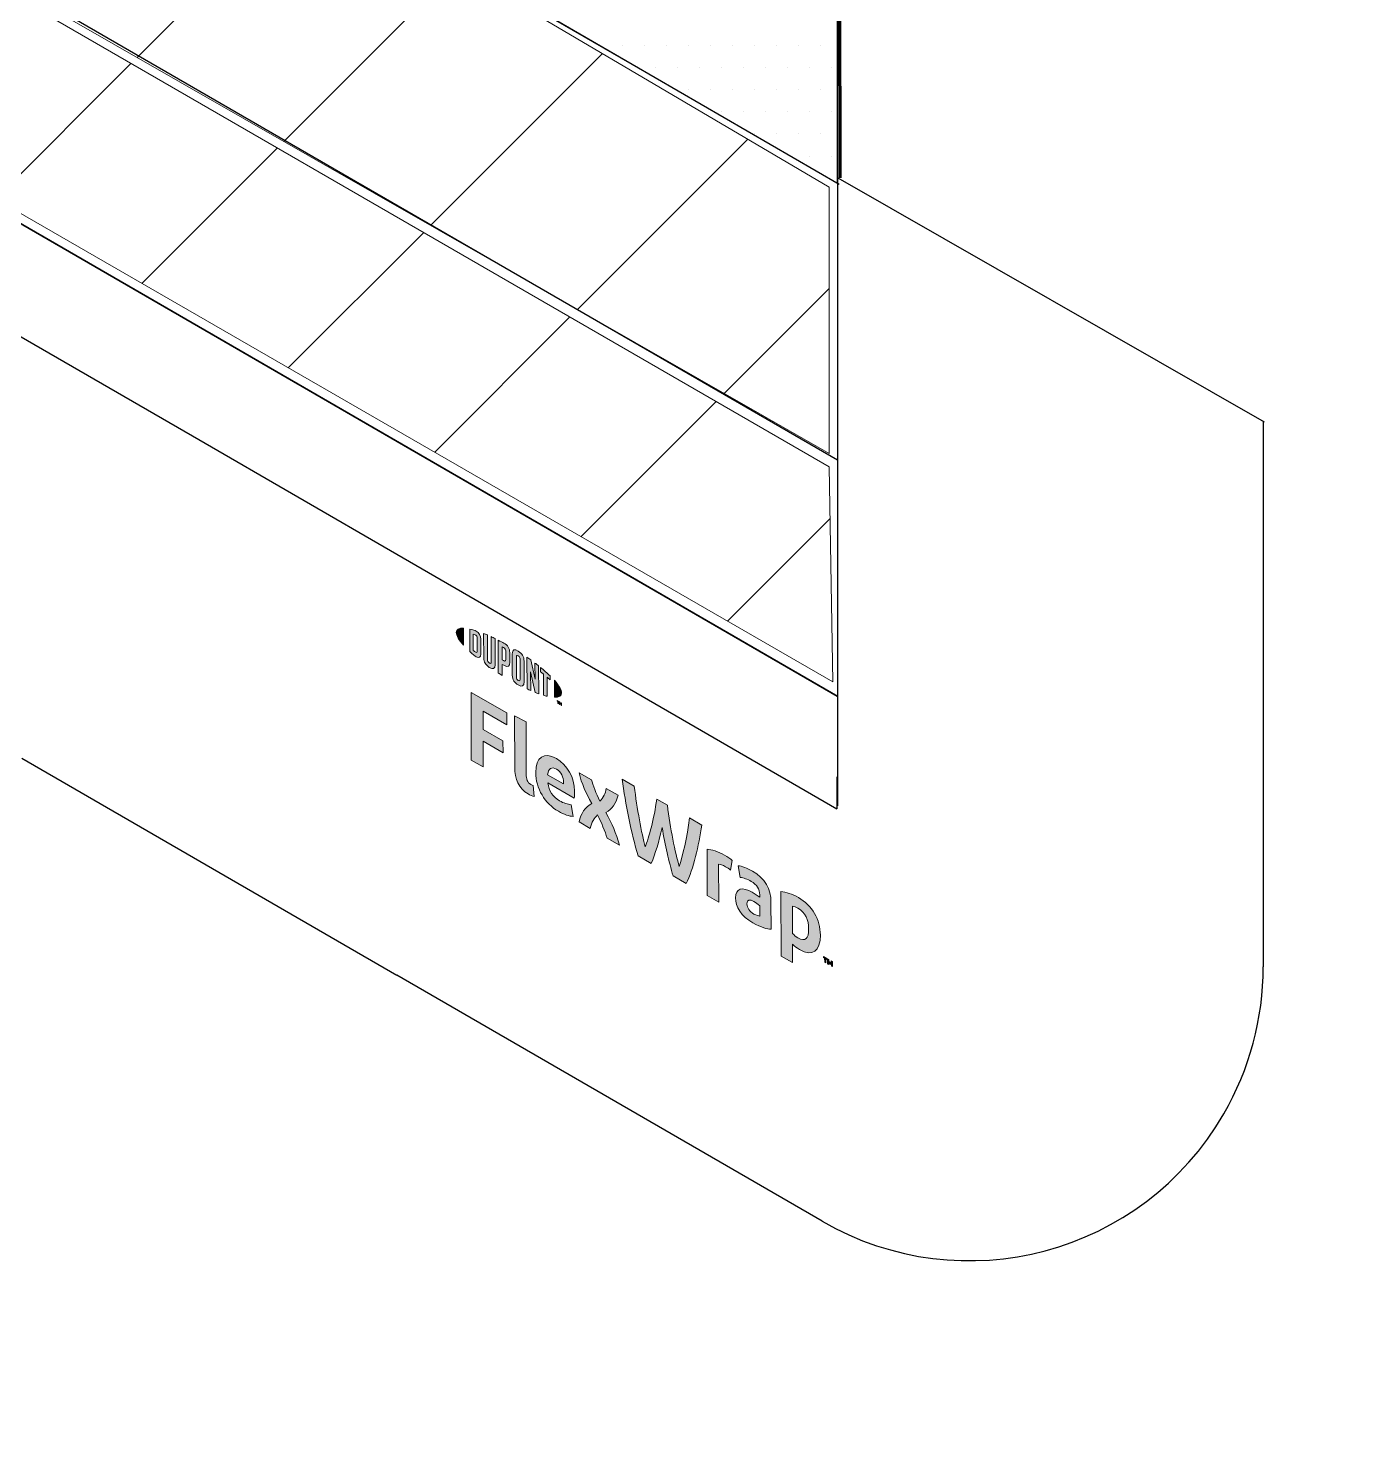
# Model space of a CAD drawing. Extents: x -1328 to 5679, y -4611 to 1603.
# Drawn here: x -805.5 to -723.9, y 869.9 to 956.6 of the extents above; entities that cross this region are included whole.
import ezdxf

# ---------------------------------------------------------------- set-up
doc = ezdxf.new("R2010")
doc.units = 0
doc.header["$MEASUREMENT"] = 0
for name, color, linetype, lineweight in [('.ATI-HATCH', 7, 'Continuous', 0), ('G-ANNO-TTLB', 7, 'Continuous', 0), ('Layer 12', 7, 'Continuous', 0), ('TYVEK', 7, 'Continuous', 0)]:
    doc.layers.add(name, color=color, linetype=linetype, lineweight=lineweight)
pattern_1 = [(45, (0, 0), (-7.07107, 7.07107), [])]

# ---------------------------------------------------------------- blocks, each defined once
blk = doc.blocks.new('Block_115')
at = {"layer": 'TYVEK', "true_color": 0x003b71, "transparency": 33554687}
h = blk.add_hatch(color=156, dxfattribs=at)
h.dxf.hatch_style = 2
edge = h.paths.add_edge_path()
edge.add_spline(control_points=[(-778.386, 911.713), (-778.386, 911.713), (-778.396, 915.854), (-778.396, 915.854), (-778.396, 915.854), (-776.21, 914.599), (-776.21, 914.599), (-776.21, 914.599), (-776.209, 913.877), (-776.209, 913.877), (-776.209, 913.877), (-777.661, 914.711), (-777.661, 914.711), (-777.661, 914.711), (-777.658, 913.587), (-777.658, 913.587), (-777.658, 913.587), (-776.437, 912.886), (-776.437, 912.886), (-776.437, 912.886), (-776.435, 912.164), (-776.435, 912.164), (-776.435, 912.164), (-777.656, 912.865), (-777.656, 912.865), (-777.656, 912.865), (-777.652, 911.292), (-777.652, 911.292), (-777.652, 911.292), (-778.386, 911.713), (-778.386, 911.713)], knot_values=[0, 0, 0, 0, 1, 1, 1, 2, 2, 2, 3, 3, 3, 4, 4, 4, 5, 5, 5, 6, 6, 6, 7, 7, 7, 8, 8, 8, 9, 9, 9, 10, 10, 10, 10], degree=3, periodic=0)
h = blk.add_hatch(color=156, dxfattribs=at)
h.dxf.hatch_style = 2
edge = h.paths.add_edge_path()
edge.add_spline(control_points=[(-775.013, 910.869), (-775.012, 910.55), (-774.94, 910.337), (-774.735, 910.219), (-774.683, 910.19), (-774.632, 910.166), (-774.586, 910.152), (-774.586, 910.152), (-774.533, 909.477), (-774.533, 909.477), (-774.63, 909.51), (-774.789, 909.577), (-774.892, 909.636), (-775.482, 909.975), (-775.719, 910.554), (-775.721, 911.264), (-775.721, 911.264), (-775.728, 914.423), (-775.728, 914.423), (-775.728, 914.423), (-775.021, 914.064), (-775.021, 914.064), (-775.021, 914.064), (-775.013, 910.869), (-775.013, 910.869)], knot_values=[0, 0, 0, 0, 1, 1, 1, 2, 2, 2, 3, 3, 3, 4, 4, 4, 5, 5, 5, 6, 6, 6, 7, 7, 7, 8, 8, 8, 8], degree=3, periodic=0)
h = blk.add_hatch(color=156, dxfattribs=at)
h.dxf.hatch_style = 2
edge = h.paths.add_edge_path()
edge.add_spline(control_points=[(-773.701, 910.819), (-773.701, 910.819), (-772.727, 910.26), (-772.727, 910.26), (-772.727, 910.26), (-772.727, 910.331), (-772.727, 910.331), (-772.727, 910.662), (-772.882, 910.993), (-773.164, 911.155), (-773.462, 911.326), (-773.656, 911.195), (-773.701, 910.819)], knot_values=[0, 0, 0, 0, 1, 1, 1, 2, 2, 2, 3, 3, 3, 4, 4, 4, 4], degree=3, periodic=0)
edge = h.paths.add_edge_path()
edge.add_spline(control_points=[(-772.143, 908.259), (-772.368, 908.27), (-772.701, 908.379), (-773.04, 908.573), (-773.866, 909.047), (-774.432, 909.975), (-774.434, 910.957), (-774.436, 911.897), (-773.92, 912.238), (-773.166, 911.806), (-772.494, 911.42), (-772.051, 910.616), (-772.049, 909.824), (-772.049, 909.646), (-772.059, 909.498), (-772.069, 909.386), (-772.069, 909.386), (-773.69, 910.316), (-773.69, 910.316), (-773.622, 909.805), (-773.38, 909.454), (-772.97, 909.218), (-772.718, 909.074), (-772.478, 909), (-772.257, 908.98), (-772.257, 908.98), (-772.143, 908.259), (-772.143, 908.259)], knot_values=[0, 0, 0, 0, 1, 1, 1, 2, 2, 2, 3, 3, 3, 4, 4, 4, 5, 5, 5, 6, 6, 6, 7, 7, 7, 8, 8, 8, 9, 9, 9, 9], degree=3, periodic=0)
h = blk.add_hatch(color=156, dxfattribs=at)
h.dxf.hatch_style = 2
edge = h.paths.add_edge_path()
edge.add_spline(control_points=[(-771.002, 909.057), (-771.347, 909.692), (-771.62, 910.256), (-771.78, 910.939), (-771.78, 910.939), (-771.016, 910.501), (-771.016, 910.501), (-770.949, 910.196), (-770.722, 909.664), (-770.495, 909.197), (-770.306, 909.414), (-770.143, 909.669), (-770.108, 909.979), (-770.108, 909.979), (-769.39, 909.567), (-769.39, 909.567), (-769.522, 909.028), (-769.746, 908.726), (-770.13, 908.491), (-769.759, 907.8), (-769.507, 907.242), (-769.295, 906.494), (-769.295, 906.494), (-770.06, 906.933), (-770.06, 906.933), (-770.168, 907.326), (-770.426, 907.917), (-770.642, 908.366), (-770.836, 908.152), (-771.02, 907.904), (-771.091, 907.525), (-771.091, 907.525), (-771.778, 907.919), (-771.778, 907.919), (-771.651, 908.461), (-771.412, 908.796), (-771.002, 909.057)], knot_values=[0, 0, 0, 0, 1, 1, 1, 2, 2, 2, 3, 3, 3, 4, 4, 4, 5, 5, 5, 6, 6, 6, 7, 7, 7, 8, 8, 8, 9, 9, 9, 10, 10, 10, 11, 11, 11, 12, 12, 12, 12], degree=3, periodic=0)
h = blk.add_hatch(color=156, dxfattribs=at)
h.dxf.hatch_style = 2
edge = h.paths.add_edge_path()
edge.add_spline(control_points=[(-765.001, 908.164), (-765.001, 908.164), (-764.252, 907.734), (-764.252, 907.734), (-764.444, 906.467), (-764.778, 905.035), (-765.212, 904.15), (-765.212, 904.15), (-766.017, 904.612), (-766.017, 904.612), (-766.27, 905.496), (-766.498, 906.495), (-766.69, 907.574), (-766.883, 906.716), (-767.101, 905.973), (-767.356, 905.381), (-767.356, 905.381), (-768.161, 905.843), (-768.161, 905.843), (-768.575, 907.214), (-768.943, 909.05), (-769.136, 910.538), (-769.136, 910.538), (-768.392, 910.111), (-768.392, 910.111), (-768.23, 908.771), (-767.939, 907.204), (-767.727, 906.391), (-767.508, 906.957), (-767.168, 908.12), (-767.022, 909.324), (-767.022, 909.324), (-766.366, 908.947), (-766.366, 908.947), (-766.209, 907.569), (-765.872, 906.017), (-765.644, 905.195), (-765.441, 905.77), (-765.152, 907.004), (-765.001, 908.164)], knot_values=[0, 0, 0, 0, 1, 1, 1, 2, 2, 2, 3, 3, 3, 4, 4, 4, 5, 5, 5, 6, 6, 6, 7, 7, 7, 8, 8, 8, 9, 9, 9, 10, 10, 10, 11, 11, 11, 12, 12, 12, 13, 13, 13, 13], degree=3, periodic=0)
h = blk.add_hatch(color=156, dxfattribs=at)
h.dxf.hatch_style = 2
edge = h.paths.add_edge_path()
edge.add_spline(control_points=[(-762.859, 905.889), (-762.675, 905.782), (-762.5, 905.659), (-762.397, 905.57), (-762.397, 905.57), (-762.498, 904.961), (-762.498, 904.961), (-762.586, 905.046), (-762.693, 905.12), (-762.801, 905.182), (-762.991, 905.291), (-763.119, 905.323), (-763.227, 905.326), (-763.227, 905.326), (-763.221, 903.007), (-763.221, 903.007), (-763.221, 903.007), (-763.929, 903.413), (-763.929, 903.413), (-763.929, 903.413), (-763.936, 906.247), (-763.936, 906.247), (-763.659, 906.247), (-763.229, 906.101), (-762.859, 905.889)], knot_values=[0, 0, 0, 0, 1, 1, 1, 2, 2, 2, 3, 3, 3, 4, 4, 4, 5, 5, 5, 6, 6, 6, 7, 7, 7, 8, 8, 8, 8], degree=3, periodic=0)
h = blk.add_hatch(color=156, dxfattribs=at)
h.dxf.hatch_style = 2
edge = h.paths.add_edge_path()
edge.add_spline(control_points=[(-760.704, 902.158), (-760.704, 902.158), (-760.705, 902.791), (-760.705, 902.791), (-760.823, 902.888), (-760.946, 902.977), (-761.069, 903.047), (-761.305, 903.183), (-761.49, 903.183), (-761.489, 902.904), (-761.489, 902.656), (-761.334, 902.438), (-761.062, 902.281), (-760.909, 902.193), (-760.78, 902.155), (-760.704, 902.158)], knot_values=[0, 0, 0, 0, 1, 1, 1, 2, 2, 2, 3, 3, 3, 4, 4, 4, 5, 5, 5, 5], degree=3, periodic=0)
edge = h.paths.add_edge_path()
edge.add_spline(control_points=[(-761.133, 901.737), (-761.836, 902.141), (-762.191, 902.74), (-762.192, 903.272), (-762.193, 903.858), (-761.779, 903.963), (-761.163, 903.615), (-761.019, 903.533), (-760.835, 903.403), (-760.706, 903.306), (-760.706, 903.306), (-760.707, 903.448), (-760.707, 903.448), (-760.708, 903.809), (-760.888, 904.083), (-761.231, 904.28), (-761.457, 904.41), (-761.698, 904.507), (-761.908, 904.527), (-761.908, 904.527), (-762.038, 905.24), (-762.038, 905.24), (-761.818, 905.22), (-761.464, 905.087), (-761.151, 904.908), (-760.397, 904.475), (-760.021, 903.798), (-760.019, 903), (-760.019, 903), (-760.015, 901.355), (-760.015, 901.355), (-760.225, 901.352), (-760.62, 901.443), (-761.133, 901.737)], knot_values=[0, 0, 0, 0, 1, 1, 1, 2, 2, 2, 3, 3, 3, 4, 4, 4, 5, 5, 5, 6, 6, 6, 7, 7, 7, 8, 8, 8, 9, 9, 9, 10, 10, 10, 11, 11, 11, 11], degree=3, periodic=0)
h = blk.add_hatch(color=156, dxfattribs=at)
h.dxf.hatch_style = 2
edge = h.paths.add_edge_path()
edge.add_spline(control_points=[(-758.369, 900.824), (-757.918, 900.565), (-757.708, 900.763), (-757.71, 901.373), (-757.711, 901.905), (-757.907, 902.372), (-758.374, 902.64), (-758.502, 902.714), (-758.594, 902.737), (-758.702, 902.752), (-758.702, 902.752), (-758.698, 901.095), (-758.698, 901.095), (-758.6, 900.992), (-758.518, 900.909), (-758.369, 900.824)], knot_values=[0, 0, 0, 0, 1, 1, 1, 2, 2, 2, 3, 3, 3, 4, 4, 4, 5, 5, 5, 5], degree=3, periodic=0)
edge = h.paths.add_edge_path()
edge.add_spline(control_points=[(-758.265, 900.102), (-758.445, 900.206), (-758.568, 900.3), (-758.696, 900.427), (-758.696, 900.427), (-758.694, 899.303), (-758.694, 899.303), (-758.694, 899.303), (-759.396, 899.706), (-759.396, 899.706), (-759.396, 899.706), (-759.406, 903.652), (-759.406, 903.652), (-759.114, 903.638), (-758.704, 903.503), (-758.34, 903.294), (-757.498, 902.811), (-756.994, 901.931), (-756.992, 900.984), (-756.989, 900.014), (-757.465, 899.643), (-758.265, 900.102)], knot_values=[0, 0, 0, 0, 1, 1, 1, 2, 2, 2, 3, 3, 3, 4, 4, 4, 5, 5, 5, 6, 6, 6, 7, 7, 7, 7], degree=3, periodic=0)
h = blk.add_hatch(color=156, dxfattribs=at)
h.dxf.hatch_style = 2
edge = h.paths.add_edge_path()
edge.add_spline(control_points=[(-756.484, 899.497), (-756.457, 899.41), (-756.432, 899.344), (-756.401, 899.273), (-756.371, 899.309), (-756.35, 899.348), (-756.325, 899.406), (-756.325, 899.406), (-756.251, 899.364), (-756.251, 899.364), (-756.251, 899.364), (-756.25, 899.058), (-756.25, 899.058), (-756.25, 899.058), (-756.315, 899.095), (-756.315, 899.095), (-756.315, 899.095), (-756.315, 899.236), (-756.315, 899.236), (-756.315, 899.236), (-756.312, 899.282), (-756.312, 899.282), (-756.332, 899.248), (-756.357, 899.213), (-756.378, 899.187), (-756.378, 899.187), (-756.427, 899.216), (-756.427, 899.216), (-756.45, 899.268), (-756.474, 899.331), (-756.496, 899.39), (-756.496, 899.39), (-756.493, 899.338), (-756.493, 899.338), (-756.493, 899.338), (-756.492, 899.197), (-756.492, 899.197), (-756.492, 899.197), (-756.557, 899.234), (-756.557, 899.234), (-756.557, 899.234), (-756.557, 899.54), (-756.557, 899.54), (-756.557, 899.54), (-756.484, 899.497), (-756.484, 899.497)], knot_values=[0, 0, 0, 0, 1, 1, 1, 2, 2, 2, 3, 3, 3, 4, 4, 4, 5, 5, 5, 6, 6, 6, 7, 7, 7, 8, 8, 8, 9, 9, 9, 10, 10, 10, 11, 11, 11, 12, 12, 12, 13, 13, 13, 14, 14, 14, 15, 15, 15, 15], degree=3, periodic=0)
edge = h.paths.add_edge_path()
edge.add_spline(control_points=[(-756.73, 899.571), (-756.73, 899.571), (-756.801, 899.612), (-756.801, 899.612), (-756.801, 899.612), (-756.801, 899.68), (-756.801, 899.68), (-756.801, 899.68), (-756.587, 899.557), (-756.587, 899.557), (-756.587, 899.557), (-756.587, 899.489), (-756.587, 899.489), (-756.587, 899.489), (-756.658, 899.53), (-756.658, 899.53), (-756.658, 899.53), (-756.658, 899.292), (-756.658, 899.292), (-756.658, 899.292), (-756.729, 899.333), (-756.729, 899.333), (-756.729, 899.333), (-756.73, 899.571), (-756.73, 899.571)], knot_values=[0, 0, 0, 0, 1, 1, 1, 2, 2, 2, 3, 3, 3, 4, 4, 4, 5, 5, 5, 6, 6, 6, 7, 7, 7, 8, 8, 8, 8], degree=3, periodic=0)
at = {"layer": 'TYVEK'}
for points, knots in [([(-778.386, 911.713), (-778.386, 911.713), (-778.396, 915.854), (-778.396, 915.854), (-778.396, 915.854), (-776.21, 914.599), (-776.21, 914.599), (-776.21, 914.599), (-776.209, 913.877), (-776.209, 913.877), (-776.209, 913.877), (-777.661, 914.711), (-777.661, 914.711), (-777.661, 914.711), (-777.658, 913.587), (-777.658, 913.587), (-777.658, 913.587), (-776.437, 912.886), (-776.437, 912.886), (-776.437, 912.886), (-776.435, 912.164), (-776.435, 912.164), (-776.435, 912.164), (-777.656, 912.865), (-777.656, 912.865), (-777.656, 912.865), (-777.652, 911.292), (-777.652, 911.292), (-777.652, 911.292), (-778.386, 911.713), (-778.386, 911.713)], [0, 0, 0, 0, 1, 1, 1, 2, 2, 2, 3, 3, 3, 4, 4, 4, 5, 5, 5, 6, 6, 6, 7, 7, 7, 8, 8, 8, 9, 9, 9, 10, 10, 10, 10]), ([(-775.013, 910.869), (-775.012, 910.55), (-774.94, 910.337), (-774.735, 910.219), (-774.683, 910.19), (-774.632, 910.166), (-774.586, 910.152), (-774.586, 910.152), (-774.533, 909.477), (-774.533, 909.477), (-774.63, 909.51), (-774.789, 909.577), (-774.892, 909.636), (-775.482, 909.975), (-775.719, 910.554), (-775.721, 911.264), (-775.721, 911.264), (-775.728, 914.423), (-775.728, 914.423), (-775.728, 914.423), (-775.021, 914.064), (-775.021, 914.064), (-775.021, 914.064), (-775.013, 910.869), (-775.013, 910.869)], [0, 0, 0, 0, 1, 1, 1, 2, 2, 2, 3, 3, 3, 4, 4, 4, 5, 5, 5, 6, 6, 6, 7, 7, 7, 8, 8, 8, 8]), ([(-772.143, 908.259), (-772.368, 908.27), (-772.701, 908.379), (-773.04, 908.573), (-773.866, 909.047), (-774.432, 909.975), (-774.434, 910.957), (-774.436, 911.897), (-773.92, 912.238), (-773.166, 911.806), (-772.494, 911.42), (-772.051, 910.616), (-772.049, 909.824), (-772.049, 909.646), (-772.059, 909.498), (-772.069, 909.386), (-772.069, 909.386), (-773.69, 910.316), (-773.69, 910.316), (-773.622, 909.805), (-773.38, 909.454), (-772.97, 909.218), (-772.718, 909.074), (-772.478, 909), (-772.257, 908.98), (-772.257, 908.98), (-772.143, 908.259), (-772.143, 908.259)], [0, 0, 0, 0, 1, 1, 1, 2, 2, 2, 3, 3, 3, 4, 4, 4, 5, 5, 5, 6, 6, 6, 7, 7, 7, 8, 8, 8, 9, 9, 9, 9]), ([(-773.701, 910.819), (-773.701, 910.819), (-772.727, 910.26), (-772.727, 910.26), (-772.727, 910.26), (-772.727, 910.331), (-772.727, 910.331), (-772.727, 910.662), (-772.882, 910.993), (-773.164, 911.155), (-773.462, 911.326), (-773.656, 911.195), (-773.701, 910.819)], [0, 0, 0, 0, 1, 1, 1, 2, 2, 2, 3, 3, 3, 4, 4, 4, 4]), ([(-771.002, 909.057), (-771.347, 909.692), (-771.62, 910.256), (-771.78, 910.939), (-771.78, 910.939), (-771.016, 910.501), (-771.016, 910.501), (-770.949, 910.196), (-770.722, 909.664), (-770.495, 909.197), (-770.306, 909.414), (-770.143, 909.669), (-770.108, 909.979), (-770.108, 909.979), (-769.39, 909.567), (-769.39, 909.567), (-769.522, 909.028), (-769.746, 908.726), (-770.13, 908.491), (-769.759, 907.8), (-769.507, 907.242), (-769.295, 906.494), (-769.295, 906.494), (-770.06, 906.933), (-770.06, 906.933), (-770.168, 907.326), (-770.426, 907.917), (-770.642, 908.366), (-770.836, 908.152), (-771.02, 907.904), (-771.091, 907.525), (-771.091, 907.525), (-771.778, 907.919), (-771.778, 907.919), (-771.651, 908.461), (-771.412, 908.796), (-771.002, 909.057)], [0, 0, 0, 0, 1, 1, 1, 2, 2, 2, 3, 3, 3, 4, 4, 4, 5, 5, 5, 6, 6, 6, 7, 7, 7, 8, 8, 8, 9, 9, 9, 10, 10, 10, 11, 11, 11, 12, 12, 12, 12]), ([(-765.001, 908.164), (-765.001, 908.164), (-764.252, 907.734), (-764.252, 907.734), (-764.444, 906.467), (-764.778, 905.035), (-765.212, 904.15), (-765.212, 904.15), (-766.017, 904.612), (-766.017, 904.612), (-766.27, 905.496), (-766.498, 906.495), (-766.69, 907.574), (-766.883, 906.716), (-767.101, 905.973), (-767.356, 905.381), (-767.356, 905.381), (-768.161, 905.843), (-768.161, 905.843), (-768.575, 907.214), (-768.943, 909.05), (-769.136, 910.538), (-769.136, 910.538), (-768.392, 910.111), (-768.392, 910.111), (-768.23, 908.771), (-767.939, 907.204), (-767.727, 906.391), (-767.508, 906.957), (-767.168, 908.12), (-767.022, 909.324), (-767.022, 909.324), (-766.366, 908.947), (-766.366, 908.947), (-766.209, 907.569), (-765.872, 906.017), (-765.644, 905.195), (-765.441, 905.77), (-765.152, 907.004), (-765.001, 908.164)], [0, 0, 0, 0, 1, 1, 1, 2, 2, 2, 3, 3, 3, 4, 4, 4, 5, 5, 5, 6, 6, 6, 7, 7, 7, 8, 8, 8, 9, 9, 9, 10, 10, 10, 11, 11, 11, 12, 12, 12, 13, 13, 13, 13]), ([(-762.859, 905.889), (-762.675, 905.782), (-762.5, 905.659), (-762.397, 905.57), (-762.397, 905.57), (-762.498, 904.961), (-762.498, 904.961), (-762.586, 905.046), (-762.693, 905.12), (-762.801, 905.182), (-762.991, 905.291), (-763.119, 905.323), (-763.227, 905.326), (-763.227, 905.326), (-763.221, 903.007), (-763.221, 903.007), (-763.221, 903.007), (-763.929, 903.413), (-763.929, 903.413), (-763.929, 903.413), (-763.936, 906.247), (-763.936, 906.247), (-763.659, 906.247), (-763.229, 906.101), (-762.859, 905.889)], [0, 0, 0, 0, 1, 1, 1, 2, 2, 2, 3, 3, 3, 4, 4, 4, 5, 5, 5, 6, 6, 6, 7, 7, 7, 8, 8, 8, 8]), ([(-761.133, 901.737), (-761.836, 902.141), (-762.191, 902.74), (-762.192, 903.272), (-762.193, 903.858), (-761.779, 903.963), (-761.163, 903.615), (-761.019, 903.533), (-760.835, 903.403), (-760.706, 903.306), (-760.706, 903.306), (-760.707, 903.448), (-760.707, 903.448), (-760.708, 903.809), (-760.888, 904.083), (-761.231, 904.28), (-761.457, 904.41), (-761.698, 904.507), (-761.908, 904.527), (-761.908, 904.527), (-762.038, 905.24), (-762.038, 905.24), (-761.818, 905.22), (-761.464, 905.087), (-761.151, 904.908), (-760.397, 904.475), (-760.021, 903.798), (-760.019, 903), (-760.019, 903), (-760.015, 901.355), (-760.015, 901.355), (-760.225, 901.352), (-760.62, 901.443), (-761.133, 901.737)], [0, 0, 0, 0, 1, 1, 1, 2, 2, 2, 3, 3, 3, 4, 4, 4, 5, 5, 5, 6, 6, 6, 7, 7, 7, 8, 8, 8, 9, 9, 9, 10, 10, 10, 11, 11, 11, 11]), ([(-758.265, 900.102), (-758.445, 900.206), (-758.568, 900.3), (-758.696, 900.427), (-758.696, 900.427), (-758.694, 899.303), (-758.694, 899.303), (-758.694, 899.303), (-759.396, 899.706), (-759.396, 899.706), (-759.396, 899.706), (-759.406, 903.652), (-759.406, 903.652), (-759.114, 903.638), (-758.704, 903.503), (-758.34, 903.294), (-757.498, 902.811), (-756.994, 901.931), (-756.992, 900.984), (-756.989, 900.014), (-757.465, 899.643), (-758.265, 900.102)], [0, 0, 0, 0, 1, 1, 1, 2, 2, 2, 3, 3, 3, 4, 4, 4, 5, 5, 5, 6, 6, 6, 7, 7, 7, 7]), ([(-760.704, 902.158), (-760.704, 902.158), (-760.705, 902.791), (-760.705, 902.791), (-760.823, 902.888), (-760.946, 902.977), (-761.069, 903.047), (-761.305, 903.183), (-761.49, 903.183), (-761.489, 902.904), (-761.489, 902.656), (-761.334, 902.438), (-761.062, 902.281), (-760.909, 902.193), (-760.78, 902.155), (-760.704, 902.158)], [0, 0, 0, 0, 1, 1, 1, 2, 2, 2, 3, 3, 3, 4, 4, 4, 5, 5, 5, 5]), ([(-758.369, 900.824), (-757.918, 900.565), (-757.708, 900.763), (-757.71, 901.373), (-757.711, 901.905), (-757.907, 902.372), (-758.374, 902.64), (-758.502, 902.714), (-758.594, 902.737), (-758.702, 902.752), (-758.702, 902.752), (-758.698, 901.095), (-758.698, 901.095), (-758.6, 900.992), (-758.518, 900.909), (-758.369, 900.824)], [0, 0, 0, 0, 1, 1, 1, 2, 2, 2, 3, 3, 3, 4, 4, 4, 5, 5, 5, 5]), ([(-756.73, 899.571), (-756.73, 899.571), (-756.801, 899.612), (-756.801, 899.612), (-756.801, 899.612), (-756.801, 899.68), (-756.801, 899.68), (-756.801, 899.68), (-756.587, 899.557), (-756.587, 899.557), (-756.587, 899.557), (-756.587, 899.489), (-756.587, 899.489), (-756.587, 899.489), (-756.658, 899.53), (-756.658, 899.53), (-756.658, 899.53), (-756.658, 899.292), (-756.658, 899.292), (-756.658, 899.292), (-756.729, 899.333), (-756.729, 899.333), (-756.729, 899.333), (-756.73, 899.571), (-756.73, 899.571)], [0, 0, 0, 0, 1, 1, 1, 2, 2, 2, 3, 3, 3, 4, 4, 4, 5, 5, 5, 6, 6, 6, 7, 7, 7, 8, 8, 8, 8]), ([(-756.484, 899.497), (-756.457, 899.41), (-756.432, 899.344), (-756.401, 899.273), (-756.371, 899.309), (-756.35, 899.348), (-756.325, 899.406), (-756.325, 899.406), (-756.251, 899.364), (-756.251, 899.364), (-756.251, 899.364), (-756.25, 899.058), (-756.25, 899.058), (-756.25, 899.058), (-756.315, 899.095), (-756.315, 899.095), (-756.315, 899.095), (-756.315, 899.236), (-756.315, 899.236), (-756.315, 899.236), (-756.312, 899.282), (-756.312, 899.282), (-756.332, 899.248), (-756.357, 899.213), (-756.378, 899.187), (-756.378, 899.187), (-756.427, 899.216), (-756.427, 899.216), (-756.45, 899.268), (-756.474, 899.331), (-756.496, 899.39), (-756.496, 899.39), (-756.493, 899.338), (-756.493, 899.338), (-756.493, 899.338), (-756.492, 899.197), (-756.492, 899.197), (-756.492, 899.197), (-756.557, 899.234), (-756.557, 899.234), (-756.557, 899.234), (-756.557, 899.54), (-756.557, 899.54), (-756.557, 899.54), (-756.484, 899.497), (-756.484, 899.497)], [0, 0, 0, 0, 1, 1, 1, 2, 2, 2, 3, 3, 3, 4, 4, 4, 5, 5, 5, 6, 6, 6, 7, 7, 7, 8, 8, 8, 9, 9, 9, 10, 10, 10, 11, 11, 11, 12, 12, 12, 13, 13, 13, 14, 14, 14, 15, 15, 15, 15])]:
    blk.add_open_spline(points, degree=3, knots=knots, dxfattribs=at)
blk = doc.blocks.new('Block_116')
at = {"layer": 'TYVEK', "true_color": 0x003b71, "transparency": 33554687}
h = blk.add_hatch(color=156, dxfattribs=at)
h.dxf.hatch_style = 2
edge = h.paths.add_edge_path()
edge.add_spline(control_points=[(-779.298, 919.532), (-779.298, 919.342), (-779.137, 919.071), (-778.857, 918.758), (-778.857, 918.758), (-778.86, 919.797), (-778.86, 919.797), (-779.139, 919.806), (-779.299, 919.721), (-779.298, 919.532)], knot_values=[0, 0, 0, 0, 1, 1, 1, 2, 2, 2, 3, 3, 3, 3], degree=3, periodic=0)
h = blk.add_hatch(color=156, dxfattribs=at)
h.dxf.hatch_style = 2
edge = h.paths.add_edge_path()
edge.add_spline(control_points=[(-778.017, 918.372), (-778.017, 918.292), (-778.058, 918.29), (-778.108, 918.318), (-778.147, 918.34), (-778.206, 918.391), (-778.255, 918.434), (-778.255, 918.434), (-778.257, 919.428), (-778.257, 919.428), (-778.209, 919.415), (-778.149, 919.397), (-778.111, 919.375), (-778.061, 919.346), (-778.019, 919.296), (-778.019, 919.216), (-778.019, 919.216), (-778.017, 918.372), (-778.017, 918.372)], knot_values=[0, 0, 0, 0, 1, 1, 1, 2, 2, 2, 3, 3, 3, 4, 4, 4, 5, 5, 5, 6, 6, 6, 6], degree=3, periodic=0)
edge = h.paths.add_edge_path()
edge.add_spline(control_points=[(-778.079, 919.616), (-778.157, 919.661), (-778.269, 919.699), (-778.473, 919.743), (-778.473, 919.743), (-778.47, 918.366), (-778.47, 918.366), (-778.29, 918.2), (-778.153, 918.085), (-778.075, 918.04), (-777.895, 917.936), (-777.794, 918.005), (-777.794, 918.209), (-777.794, 918.209), (-777.796, 919.124), (-777.796, 919.124), (-777.797, 919.327), (-777.899, 919.513), (-778.079, 919.616)], knot_values=[0, 0, 0, 0, 1, 1, 1, 2, 2, 2, 3, 3, 3, 4, 4, 4, 5, 5, 5, 6, 6, 6, 6], degree=3, periodic=0)
h = blk.add_hatch(color=156, dxfattribs=at)
h.dxf.hatch_style = 2
edge = h.paths.add_edge_path()
edge.add_spline(control_points=[(-777.166, 917.723), (-777.166, 917.643), (-777.19, 917.606), (-777.276, 917.668), (-777.361, 917.728), (-777.384, 917.783), (-777.384, 917.877), (-777.384, 917.877), (-777.388, 919.377), (-777.388, 919.377), (-777.444, 919.402), (-777.57, 919.454), (-777.623, 919.476), (-777.623, 919.476), (-777.62, 917.959), (-777.62, 917.959), (-777.619, 917.717), (-777.517, 917.564), (-777.276, 917.394), (-777.055, 917.238), (-776.92, 917.289), (-776.92, 917.558), (-776.92, 917.558), (-776.924, 919.16), (-776.924, 919.16), (-776.97, 919.184), (-777.122, 919.256), (-777.17, 919.278), (-777.17, 919.278), (-777.166, 917.723), (-777.166, 917.723)], knot_values=[0, 0, 0, 0, 1, 1, 1, 2, 2, 2, 3, 3, 3, 4, 4, 4, 5, 5, 5, 6, 6, 6, 7, 7, 7, 8, 8, 8, 9, 9, 9, 10, 10, 10, 10], degree=3, periodic=0)
h = blk.add_hatch(color=156, dxfattribs=at)
h.dxf.hatch_style = 2
edge = h.paths.add_edge_path()
edge.add_spline(control_points=[(-776.272, 917.867), (-776.271, 917.78), (-776.298, 917.751), (-776.398, 917.808), (-776.398, 917.808), (-776.484, 917.857), (-776.484, 917.857), (-776.484, 917.857), (-776.486, 918.654), (-776.486, 918.654), (-776.447, 918.634), (-776.427, 918.623), (-776.404, 918.61), (-776.296, 918.548), (-776.273, 918.488), (-776.273, 918.399), (-776.273, 918.399), (-776.272, 917.867), (-776.272, 917.867)], knot_values=[0, 0, 0, 0, 1, 1, 1, 2, 2, 2, 3, 3, 3, 4, 4, 4, 5, 5, 5, 6, 6, 6, 6], degree=3, periodic=0)
edge = h.paths.add_edge_path()
edge.add_spline(control_points=[(-776.39, 918.883), (-776.433, 918.908), (-776.589, 918.991), (-776.732, 919.064), (-776.732, 919.064), (-776.727, 917.045), (-776.727, 917.045), (-776.679, 917.014), (-776.551, 916.933), (-776.482, 916.892), (-776.482, 916.892), (-776.483, 917.577), (-776.483, 917.577), (-776.483, 917.577), (-776.387, 917.522), (-776.387, 917.522), (-776.129, 917.375), (-776.023, 917.447), (-776.023, 917.703), (-776.023, 917.703), (-776.025, 918.298), (-776.025, 918.298), (-776.025, 918.549), (-776.146, 918.743), (-776.39, 918.883)], knot_values=[0, 0, 0, 0, 1, 1, 1, 2, 2, 2, 3, 3, 3, 4, 4, 4, 5, 5, 5, 6, 6, 6, 7, 7, 7, 8, 8, 8, 8], degree=3, periodic=0)
h = blk.add_hatch(color=156, dxfattribs=at)
h.dxf.hatch_style = 2
edge = h.paths.add_edge_path()
edge.add_spline(control_points=[(-775.392, 916.658), (-775.391, 916.578), (-775.414, 916.55), (-775.501, 916.597), (-775.591, 916.645), (-775.615, 916.704), (-775.616, 916.786), (-775.616, 916.786), (-775.619, 918.045), (-775.619, 918.045), (-775.619, 918.127), (-775.595, 918.159), (-775.505, 918.105), (-775.418, 918.052), (-775.395, 917.996), (-775.395, 917.916), (-775.395, 917.916), (-775.392, 916.658), (-775.392, 916.658)], knot_values=[0, 0, 0, 0, 1, 1, 1, 2, 2, 2, 3, 3, 3, 4, 4, 4, 5, 5, 5, 6, 6, 6, 6], degree=3, periodic=0)
edge = h.paths.add_edge_path()
edge.add_spline(control_points=[(-775.506, 918.387), (-775.734, 918.53), (-775.869, 918.492), (-775.868, 918.226), (-775.868, 918.226), (-775.865, 916.906), (-775.865, 916.906), (-775.865, 916.625), (-775.741, 916.439), (-775.501, 916.313), (-775.265, 916.19), (-775.142, 916.223), (-775.143, 916.521), (-775.143, 916.521), (-775.146, 917.781), (-775.146, 917.781), (-775.147, 918.066), (-775.258, 918.231), (-775.506, 918.387)], knot_values=[0, 0, 0, 0, 1, 1, 1, 2, 2, 2, 3, 3, 3, 4, 4, 4, 5, 5, 5, 6, 6, 6, 6], degree=3, periodic=0)
h = blk.add_hatch(color=156, dxfattribs=at)
h.dxf.hatch_style = 2
edge = h.paths.add_edge_path()
edge.add_spline(control_points=[(-774.462, 916.665), (-774.462, 916.665), (-774.737, 917.848), (-774.737, 917.848), (-774.811, 917.901), (-774.901, 917.964), (-774.97, 918.011), (-774.97, 918.011), (-774.966, 916.075), (-774.966, 916.075), (-774.917, 916.052), (-774.793, 915.997), (-774.729, 915.97), (-774.729, 915.97), (-774.751, 917.122), (-774.751, 917.122), (-774.751, 917.122), (-774.46, 915.86), (-774.46, 915.86), (-774.399, 915.836), (-774.309, 915.802), (-774.25, 915.781), (-774.25, 915.781), (-774.254, 917.483), (-774.254, 917.483), (-774.316, 917.532), (-774.427, 917.618), (-774.481, 917.659), (-774.481, 917.659), (-774.462, 916.665), (-774.462, 916.665)], knot_values=[0, 0, 0, 0, 1, 1, 1, 2, 2, 2, 3, 3, 3, 4, 4, 4, 5, 5, 5, 6, 6, 6, 7, 7, 7, 8, 8, 8, 9, 9, 9, 10, 10, 10, 10], degree=3, periodic=0)
h = blk.add_hatch(color=156, dxfattribs=at)
h.dxf.hatch_style = 2
edge = h.paths.add_edge_path()
edge.add_spline(control_points=[(-774.132, 917.116), (-774.071, 917.068), (-774.011, 917.02), (-773.953, 916.972), (-773.953, 916.972), (-773.949, 915.684), (-773.949, 915.684), (-773.896, 915.667), (-773.796, 915.64), (-773.729, 915.625), (-773.729, 915.625), (-773.732, 916.784), (-773.732, 916.784), (-773.668, 916.728), (-773.608, 916.675), (-773.553, 916.625), (-773.553, 916.625), (-773.553, 916.873), (-773.553, 916.873), (-773.727, 917.043), (-773.914, 917.207), (-774.133, 917.385), (-774.133, 917.385), (-774.132, 917.116), (-774.132, 917.116)], knot_values=[0, 0, 0, 0, 1, 1, 1, 2, 2, 2, 3, 3, 3, 4, 4, 4, 5, 5, 5, 6, 6, 6, 7, 7, 7, 8, 8, 8, 8], degree=3, periodic=0)
h = blk.add_hatch(color=156, dxfattribs=at)
h.dxf.hatch_style = 2
edge = h.paths.add_edge_path()
edge.add_spline(control_points=[(-772.847, 915.829), (-772.847, 915.638), (-773.007, 915.552), (-773.286, 915.559), (-773.286, 915.559), (-773.289, 916.599), (-773.289, 916.599), (-773.009, 916.287), (-772.848, 916.017), (-772.847, 915.829)], knot_values=[0, 0, 0, 0, 1, 1, 1, 2, 2, 2, 3, 3, 3, 3], degree=3, periodic=0)
h = blk.add_hatch(color=156, dxfattribs=at)
h.dxf.hatch_style = 2
edge = h.paths.add_edge_path()
edge.add_spline(control_points=[(-772.977, 915.278), (-772.977, 915.278), (-772.95, 915.263), (-772.95, 915.263), (-772.95, 915.263), (-772.911, 915.169), (-772.911, 915.169), (-772.911, 915.169), (-772.871, 915.217), (-772.871, 915.217), (-772.871, 915.217), (-772.846, 915.203), (-772.846, 915.203), (-772.846, 915.203), (-772.845, 915.053), (-772.845, 915.053), (-772.845, 915.053), (-772.869, 915.067), (-772.869, 915.067), (-772.869, 915.067), (-772.87, 915.173), (-772.87, 915.173), (-772.87, 915.173), (-772.91, 915.125), (-772.91, 915.125), (-772.91, 915.125), (-772.912, 915.126), (-772.912, 915.126), (-772.912, 915.126), (-772.952, 915.221), (-772.952, 915.221), (-772.952, 915.221), (-772.952, 915.114), (-772.952, 915.114), (-772.952, 915.114), (-772.976, 915.128), (-772.976, 915.128), (-772.976, 915.128), (-772.977, 915.278), (-772.977, 915.278)], knot_values=[0, 0, 0, 0, 1, 1, 1, 2, 2, 2, 3, 3, 3, 4, 4, 4, 5, 5, 5, 6, 6, 6, 7, 7, 7, 8, 8, 8, 9, 9, 9, 10, 10, 10, 11, 11, 11, 12, 12, 12, 13, 13, 13, 13], degree=3, periodic=0)
edge = h.paths.add_edge_path()
edge.add_spline(control_points=[(-773.069, 915.305), (-773.069, 915.305), (-773.109, 915.328), (-773.109, 915.328), (-773.109, 915.328), (-773.109, 915.354), (-773.109, 915.354), (-773.109, 915.354), (-773.004, 915.294), (-773.004, 915.294), (-773.004, 915.294), (-773.004, 915.268), (-773.004, 915.268), (-773.004, 915.268), (-773.044, 915.291), (-773.044, 915.291), (-773.044, 915.291), (-773.044, 915.167), (-773.044, 915.167), (-773.044, 915.167), (-773.069, 915.181), (-773.069, 915.181), (-773.069, 915.181), (-773.069, 915.305), (-773.069, 915.305)], knot_values=[0, 0, 0, 0, 1, 1, 1, 2, 2, 2, 3, 3, 3, 4, 4, 4, 5, 5, 5, 6, 6, 6, 7, 7, 7, 8, 8, 8, 8], degree=3, periodic=0)
at = {"layer": 'TYVEK'}
for points, knots in [([(-779.298, 919.532), (-779.298, 919.342), (-779.137, 919.071), (-778.857, 918.758), (-778.857, 918.758), (-778.86, 919.797), (-778.86, 919.797), (-779.139, 919.806), (-779.299, 919.721), (-779.298, 919.532)], [0, 0, 0, 0, 1, 1, 1, 2, 2, 2, 3, 3, 3, 3]), ([(-778.079, 919.616), (-778.157, 919.661), (-778.269, 919.699), (-778.473, 919.743), (-778.473, 919.743), (-778.47, 918.366), (-778.47, 918.366), (-778.29, 918.2), (-778.153, 918.085), (-778.075, 918.04), (-777.895, 917.936), (-777.794, 918.005), (-777.794, 918.209), (-777.794, 918.209), (-777.796, 919.124), (-777.796, 919.124), (-777.797, 919.327), (-777.899, 919.513), (-778.079, 919.616)], [0, 0, 0, 0, 1, 1, 1, 2, 2, 2, 3, 3, 3, 4, 4, 4, 5, 5, 5, 6, 6, 6, 6]), ([(-778.017, 918.372), (-778.017, 918.292), (-778.058, 918.29), (-778.108, 918.318), (-778.147, 918.34), (-778.206, 918.391), (-778.255, 918.434), (-778.255, 918.434), (-778.257, 919.428), (-778.257, 919.428), (-778.209, 919.415), (-778.149, 919.397), (-778.111, 919.375), (-778.061, 919.346), (-778.019, 919.296), (-778.019, 919.216), (-778.019, 919.216), (-778.017, 918.372), (-778.017, 918.372)], [0, 0, 0, 0, 1, 1, 1, 2, 2, 2, 3, 3, 3, 4, 4, 4, 5, 5, 5, 6, 6, 6, 6]), ([(-777.166, 917.723), (-777.166, 917.643), (-777.19, 917.606), (-777.276, 917.668), (-777.361, 917.728), (-777.384, 917.783), (-777.384, 917.877), (-777.384, 917.877), (-777.388, 919.377), (-777.388, 919.377), (-777.444, 919.402), (-777.57, 919.454), (-777.623, 919.476), (-777.623, 919.476), (-777.62, 917.959), (-777.62, 917.959), (-777.619, 917.717), (-777.517, 917.564), (-777.276, 917.394), (-777.055, 917.238), (-776.92, 917.289), (-776.92, 917.558), (-776.92, 917.558), (-776.924, 919.16), (-776.924, 919.16), (-776.97, 919.184), (-777.122, 919.256), (-777.17, 919.278), (-777.17, 919.278), (-777.166, 917.723), (-777.166, 917.723)], [0, 0, 0, 0, 1, 1, 1, 2, 2, 2, 3, 3, 3, 4, 4, 4, 5, 5, 5, 6, 6, 6, 7, 7, 7, 8, 8, 8, 9, 9, 9, 10, 10, 10, 10]), ([(-776.39, 918.883), (-776.433, 918.908), (-776.589, 918.991), (-776.732, 919.064), (-776.732, 919.064), (-776.727, 917.045), (-776.727, 917.045), (-776.679, 917.014), (-776.551, 916.933), (-776.482, 916.892), (-776.482, 916.892), (-776.483, 917.577), (-776.483, 917.577), (-776.483, 917.577), (-776.387, 917.522), (-776.387, 917.522), (-776.129, 917.375), (-776.023, 917.447), (-776.023, 917.703), (-776.023, 917.703), (-776.025, 918.298), (-776.025, 918.298), (-776.025, 918.549), (-776.146, 918.743), (-776.39, 918.883)], [0, 0, 0, 0, 1, 1, 1, 2, 2, 2, 3, 3, 3, 4, 4, 4, 5, 5, 5, 6, 6, 6, 7, 7, 7, 8, 8, 8, 8]), ([(-776.272, 917.867), (-776.271, 917.78), (-776.298, 917.751), (-776.398, 917.808), (-776.398, 917.808), (-776.484, 917.857), (-776.484, 917.857), (-776.484, 917.857), (-776.486, 918.654), (-776.486, 918.654), (-776.447, 918.634), (-776.427, 918.623), (-776.404, 918.61), (-776.296, 918.548), (-776.273, 918.488), (-776.273, 918.399), (-776.273, 918.399), (-776.272, 917.867), (-776.272, 917.867)], [0, 0, 0, 0, 1, 1, 1, 2, 2, 2, 3, 3, 3, 4, 4, 4, 5, 5, 5, 6, 6, 6, 6]), ([(-775.506, 918.387), (-775.734, 918.53), (-775.869, 918.492), (-775.868, 918.226), (-775.868, 918.226), (-775.865, 916.906), (-775.865, 916.906), (-775.865, 916.625), (-775.741, 916.439), (-775.501, 916.313), (-775.265, 916.19), (-775.142, 916.223), (-775.143, 916.521), (-775.143, 916.521), (-775.146, 917.781), (-775.146, 917.781), (-775.147, 918.066), (-775.258, 918.231), (-775.506, 918.387)], [0, 0, 0, 0, 1, 1, 1, 2, 2, 2, 3, 3, 3, 4, 4, 4, 5, 5, 5, 6, 6, 6, 6]), ([(-775.392, 916.658), (-775.391, 916.578), (-775.414, 916.55), (-775.501, 916.597), (-775.591, 916.645), (-775.615, 916.704), (-775.616, 916.786), (-775.616, 916.786), (-775.619, 918.045), (-775.619, 918.045), (-775.619, 918.127), (-775.595, 918.159), (-775.505, 918.105), (-775.418, 918.052), (-775.395, 917.996), (-775.395, 917.916), (-775.395, 917.916), (-775.392, 916.658), (-775.392, 916.658)], [0, 0, 0, 0, 1, 1, 1, 2, 2, 2, 3, 3, 3, 4, 4, 4, 5, 5, 5, 6, 6, 6, 6]), ([(-774.462, 916.665), (-774.462, 916.665), (-774.737, 917.848), (-774.737, 917.848), (-774.811, 917.901), (-774.901, 917.964), (-774.97, 918.011), (-774.97, 918.011), (-774.966, 916.075), (-774.966, 916.075), (-774.917, 916.052), (-774.793, 915.997), (-774.729, 915.97), (-774.729, 915.97), (-774.751, 917.122), (-774.751, 917.122), (-774.751, 917.122), (-774.46, 915.86), (-774.46, 915.86), (-774.399, 915.836), (-774.309, 915.802), (-774.25, 915.781), (-774.25, 915.781), (-774.254, 917.483), (-774.254, 917.483), (-774.316, 917.532), (-774.427, 917.618), (-774.481, 917.659), (-774.481, 917.659), (-774.462, 916.665), (-774.462, 916.665)], [0, 0, 0, 0, 1, 1, 1, 2, 2, 2, 3, 3, 3, 4, 4, 4, 5, 5, 5, 6, 6, 6, 7, 7, 7, 8, 8, 8, 9, 9, 9, 10, 10, 10, 10]), ([(-774.132, 917.116), (-774.071, 917.068), (-774.011, 917.02), (-773.953, 916.972), (-773.953, 916.972), (-773.949, 915.684), (-773.949, 915.684), (-773.896, 915.667), (-773.796, 915.64), (-773.729, 915.625), (-773.729, 915.625), (-773.732, 916.784), (-773.732, 916.784), (-773.668, 916.728), (-773.608, 916.675), (-773.553, 916.625), (-773.553, 916.625), (-773.553, 916.873), (-773.553, 916.873), (-773.727, 917.043), (-773.914, 917.207), (-774.133, 917.385), (-774.133, 917.385), (-774.132, 917.116), (-774.132, 917.116)], [0, 0, 0, 0, 1, 1, 1, 2, 2, 2, 3, 3, 3, 4, 4, 4, 5, 5, 5, 6, 6, 6, 7, 7, 7, 8, 8, 8, 8]), ([(-772.847, 915.829), (-772.847, 915.638), (-773.007, 915.552), (-773.286, 915.559), (-773.286, 915.559), (-773.289, 916.599), (-773.289, 916.599), (-773.009, 916.287), (-772.848, 916.017), (-772.847, 915.829)], [0, 0, 0, 0, 1, 1, 1, 2, 2, 2, 3, 3, 3, 3]), ([(-773.069, 915.305), (-773.069, 915.305), (-773.109, 915.328), (-773.109, 915.328), (-773.109, 915.328), (-773.109, 915.354), (-773.109, 915.354), (-773.109, 915.354), (-773.004, 915.294), (-773.004, 915.294), (-773.004, 915.294), (-773.004, 915.268), (-773.004, 915.268), (-773.004, 915.268), (-773.044, 915.291), (-773.044, 915.291), (-773.044, 915.291), (-773.044, 915.167), (-773.044, 915.167), (-773.044, 915.167), (-773.069, 915.181), (-773.069, 915.181), (-773.069, 915.181), (-773.069, 915.305), (-773.069, 915.305)], [0, 0, 0, 0, 1, 1, 1, 2, 2, 2, 3, 3, 3, 4, 4, 4, 5, 5, 5, 6, 6, 6, 7, 7, 7, 8, 8, 8, 8]), ([(-772.977, 915.278), (-772.977, 915.278), (-772.95, 915.263), (-772.95, 915.263), (-772.95, 915.263), (-772.911, 915.169), (-772.911, 915.169), (-772.911, 915.169), (-772.871, 915.217), (-772.871, 915.217), (-772.871, 915.217), (-772.846, 915.203), (-772.846, 915.203), (-772.846, 915.203), (-772.845, 915.053), (-772.845, 915.053), (-772.845, 915.053), (-772.869, 915.067), (-772.869, 915.067), (-772.869, 915.067), (-772.87, 915.173), (-772.87, 915.173), (-772.87, 915.173), (-772.91, 915.125), (-772.91, 915.125), (-772.91, 915.125), (-772.912, 915.126), (-772.912, 915.126), (-772.912, 915.126), (-772.952, 915.221), (-772.952, 915.221), (-772.952, 915.221), (-772.952, 915.114), (-772.952, 915.114), (-772.952, 915.114), (-772.976, 915.128), (-772.976, 915.128), (-772.976, 915.128), (-772.977, 915.278), (-772.977, 915.278)], [0, 0, 0, 0, 1, 1, 1, 2, 2, 2, 3, 3, 3, 4, 4, 4, 5, 5, 5, 6, 6, 6, 7, 7, 7, 8, 8, 8, 9, 9, 9, 10, 10, 10, 11, 11, 11, 12, 12, 12, 13, 13, 13, 13])]:
    blk.add_open_spline(points, degree=3, knots=knots, dxfattribs=at)
blk = doc.blocks.new('Block_114')
at = {"layer": 'TYVEK'}
for name in ['Block_116', 'Block_115']:
    blk.add_blockref(name, (0, 0), dxfattribs=at)
blk = doc.blocks.new('Block_253')
at = {"layer": '.ATI-HATCH'}
blk.add_open_spline([(-805.118, 985.83), (-805.118, 979.396), (-801.685, 973.451), (-796.112, 970.236), (-796.112, 970.236), (-755.964, 947.075), (-755.964, 947.075), (-755.964, 947.075), (-755.96, 962.914), (-755.96, 962.914), (-755.96, 962.914), (-787.117, 980.889), (-787.117, 980.889), (-787.117, 980.889), (-787.117, 1002.752), (-787.117, 1002.752), (-787.117, 1002.752), (-805.118, 1013.145), (-805.118, 1013.145), (-805.118, 1013.145), (-805.118, 985.83), (-805.118, 985.83)], degree=3, knots=[0, 0, 0, 0, 1, 1, 1, 2, 2, 2, 3, 3, 3, 4, 4, 4, 5, 5, 5, 6, 6, 6, 7, 7, 7, 7], dxfattribs=at)
at = {"layer": '.ATI-HATCH', "color": 8, "lineweight": 0, "true_color": 0x808080}
for points in [[(-770.46, 955.475), (-770.46, 955.475), (-770.46, 955.475), (-770.46, 955.475)], [(-769.109, 955.475), (-769.109, 955.475), (-769.109, 955.475), (-769.109, 955.475)], [(-767.759, 955.475), (-767.759, 955.475), (-767.759, 955.475), (-767.759, 955.475)], [(-766.409, 955.475), (-766.409, 955.475), (-766.409, 955.475), (-766.409, 955.475)], [(-765.059, 955.475), (-765.059, 955.475), (-765.059, 955.475), (-765.059, 955.475)], [(-763.709, 955.475), (-763.709, 955.475), (-763.709, 955.475), (-763.709, 955.475)], [(-762.358, 955.475), (-762.358, 955.475), (-762.358, 955.475), (-762.358, 955.475)], [(-761.008, 955.475), (-761.008, 955.475), (-761.008, 955.475), (-761.008, 955.475)], [(-759.658, 955.475), (-759.658, 955.475), (-759.658, 955.475), (-759.658, 955.475)], [(-758.308, 955.475), (-758.308, 955.475), (-758.308, 955.475), (-758.308, 955.475)], [(-756.958, 955.475), (-756.958, 955.475), (-756.958, 955.475), (-756.958, 955.475)], [(-767.084, 954.124), (-767.084, 954.124), (-767.084, 954.124), (-767.084, 954.124)], [(-765.734, 954.124), (-765.734, 954.124), (-765.734, 954.124), (-765.734, 954.124)], [(-764.384, 954.124), (-764.384, 954.124), (-764.384, 954.124), (-764.384, 954.124)], [(-763.033, 954.124), (-763.033, 954.124), (-763.033, 954.124), (-763.033, 954.124)], [(-761.683, 954.124), (-761.683, 954.124), (-761.683, 954.124), (-761.683, 954.124)], [(-760.333, 954.124), (-760.333, 954.124), (-760.333, 954.124), (-760.333, 954.124)], [(-758.983, 954.124), (-758.983, 954.124), (-758.983, 954.124), (-758.983, 954.124)], [(-757.633, 954.124), (-757.633, 954.124), (-757.633, 954.124), (-757.633, 954.124)], [(-756.282, 954.124), (-756.282, 954.124), (-756.282, 954.124), (-756.282, 954.124)], [(-765.059, 952.774), (-765.059, 952.774), (-765.059, 952.774), (-765.059, 952.774)], [(-763.709, 952.774), (-763.709, 952.774), (-763.709, 952.774), (-763.709, 952.774)], [(-762.358, 952.774), (-762.358, 952.774), (-762.358, 952.774), (-762.358, 952.774)], [(-761.008, 952.774), (-761.008, 952.774), (-761.008, 952.774), (-761.008, 952.774)], [(-759.658, 952.774), (-759.658, 952.774), (-759.658, 952.774), (-759.658, 952.774)], [(-758.308, 952.774), (-758.308, 952.774), (-758.308, 952.774), (-758.308, 952.774)], [(-756.958, 952.774), (-756.958, 952.774), (-756.958, 952.774), (-756.958, 952.774)], [(-763.033, 951.424), (-763.033, 951.424), (-763.033, 951.424), (-763.033, 951.424)], [(-761.683, 951.424), (-761.683, 951.424), (-761.683, 951.424), (-761.683, 951.424)], [(-760.333, 951.424), (-760.333, 951.424), (-760.333, 951.424), (-760.333, 951.424)], [(-758.983, 951.424), (-758.983, 951.424), (-758.983, 951.424), (-758.983, 951.424)], [(-757.633, 951.424), (-757.633, 951.424), (-757.633, 951.424), (-757.633, 951.424)], [(-756.282, 951.424), (-756.282, 951.424), (-756.282, 951.424), (-756.282, 951.424)], [(-761.008, 950.074), (-761.008, 950.074), (-761.008, 950.074), (-761.008, 950.074)], [(-759.658, 950.074), (-759.658, 950.074), (-759.658, 950.074), (-759.658, 950.074)], [(-758.308, 950.074), (-758.308, 950.074), (-758.308, 950.074), (-758.308, 950.074)], [(-756.958, 950.074), (-756.958, 950.074), (-756.958, 950.074), (-756.958, 950.074)], [(-757.633, 948.724), (-757.633, 948.724), (-757.633, 948.724), (-757.633, 948.724)], [(-756.282, 948.724), (-756.282, 948.724), (-756.282, 948.724), (-756.282, 948.724)]]:
    blk.add_open_spline(points, degree=3, dxfattribs=at)

msp = doc.modelspace()

# ---------------------------------------------------------------- hatches: boundary and pattern name
at = {"layer": 'G-ANNO-TTLB', "true_color": 0xff00ff, "transparency": 33554687}
h = msp.add_hatch(color=6, dxfattribs=at)
edge = h.paths.add_edge_path()
edge.add_spline(control_points=[(1625.998, -853.91), (1625.998, -853.91), (-1303.52, -853.91), (-1303.52, -853.91), (-1303.52, -853.91), (-1303.52, 1603.09), (-1303.52, 1603.09), (-1303.52, 1603.09), (1625.998, 1603.09), (1625.998, 1603.09), (1625.998, 1603.09), (1625.998, -853.91), (1625.998, -853.91)], knot_values=[0, 0, 0, 0, 1, 1, 1, 2, 2, 2, 3, 3, 3, 4, 4, 4, 4], degree=3, periodic=0)
edge = h.paths.add_edge_path()
edge.add_spline(control_points=[(-1294.52, 1594.09), (-1294.52, 1594.09), (-1294.52, -844.91), (-1294.52, -844.91), (-1294.52, -844.91), (1616.998, -844.91), (1616.998, -844.91), (1616.998, -844.91), (1616.998, 1594.09), (1616.998, 1594.09), (1616.998, 1594.09), (-1294.52, 1594.09), (-1294.52, 1594.09)], knot_values=[0, 0, 0, 0, 1, 1, 1, 2, 2, 2, 3, 3, 3, 4, 4, 4, 4], degree=3, periodic=0)
edge.add_line((-1294.52, 1594.09), (-1294.52, 1594.09))
at = {"layer": 'Layer 12', "true_color": 0x000000, "transparency": 33554687}
h = msp.add_hatch(dxfattribs=at)
h.set_pattern_fill('_U', color=18, scale=10, angle=44.99999, style=2, pattern_type=0)
h.set_pattern_definition(pattern_1)
h.paths.add_polyline_path([(-756.449, 930.489), (-820.16, 966.958), (-805.147, 975.507), (-756.449, 946.82)])
h = msp.add_hatch(dxfattribs=at)
h.set_pattern_fill('_U', color=18, scale=10, angle=44.99999, style=2, pattern_type=0)
h.set_pattern_definition(pattern_1)
h.paths.add_polyline_path([(-756.444, 929.678), (-756.228, 916.505), (-832.095, 960.266), (-820.652, 966.792)])

# ---------------------------------------------------------------- linework, layer by layer
at = {"layer": 'G-ANNO-TTLB'}
for points in [[(1625.998, -853.91), (1625.998, -853.91), (-1303.52, -853.91), (-1303.52, -853.91), (-1303.52, -853.91), (-1303.52, 1603.09), (-1303.52, 1603.09), (-1303.52, 1603.09), (1625.998, 1603.09), (1625.998, 1603.09), (1625.998, 1603.09), (1625.998, -853.91), (1625.998, -853.91)], [(-1294.52, 1594.09), (-1294.52, 1594.09), (-1294.52, -844.91), (-1294.52, -844.91), (-1294.52, -844.91), (1616.998, -844.91), (1616.998, -844.91), (1616.998, -844.91), (1616.998, 1594.09), (1616.998, 1594.09), (1616.998, 1594.09), (-1294.52, 1594.09), (-1294.52, 1594.09)]]:
    msp.add_open_spline(points, degree=3, knots=[0, 0, 0, 0, 1, 1, 1, 2, 2, 2, 3, 3, 3, 4, 4, 4, 4], dxfattribs=at)
at = {"layer": 'Layer 12'}
for points in [[(-756.449, 930.489), (-820.16, 966.958), (-805.147, 975.507), (-756.449, 946.82)], [(-756.444, 929.678), (-756.228, 916.505), (-832.095, 960.266), (-820.652, 966.792)]]:
    msp.add_lwpolyline(points, close=True, dxfattribs=at)
at = {"layer": 'TYVEK', "color": 18, "lineweight": 60, "true_color": 0x000000}
msp.add_line((-755.784, 947.39), (-755.994, 1080.403), dxfattribs=at)
at = {"layer": 'TYVEK', "color": 4, "lineweight": 25, "true_color": 0x00ffff}
for p, q in [((-755.926, 908.903), (-755.926, 1079.691)), ((-805.118, 975.581), (-755.834, 946.999)), ((-819.948, 967.136), (-755.951, 930.115)), ((-832.643, 959.99), (-755.972, 915.636)), ((-838.517, 956.479), (-795.081, 931.352)), ((-755.926, 947.396), (-729.808, 932.442)), ((-729.862, 932.473), (-729.862, 899.043)), ((-795.081, 931.352), (-782.947, 924.333)), ((-782.947, 924.333), (-755.976, 908.73)), ((-805.925, 911.833), (-782.947, 898.541)), ((-755.979, 910.683), (-755.976, 908.73)), ((-756.879, 883.46), (-782.947, 898.541))]:
    msp.add_line(p, q, dxfattribs=at)
at = {"layer": 'TYVEK', "color": 18, "lineweight": 25, "true_color": 0x000000}
msp.add_line((-755.926, 915.617), (-832.643, 959.997), dxfattribs=at)
at = {"layer": 'TYVEK', "color": 4, "lineweight": 25, "true_color": 0x00ffff}
msp.add_open_spline([(-756.879, 883.46), (-748.273, 878.482), (-737.26, 881.422), (-732.281, 890.029), (-730.696, 892.769), (-729.862, 895.878), (-729.862, 899.043)], degree=3, knots=[0, 0, 0, 0, 1, 1, 1, 2, 2, 2, 2], dxfattribs=at)

# ---------------------------------------------------------------- block references
at = {"layer": '.ATI-HATCH'}
msp.add_blockref('Block_253', (0, 0), dxfattribs=at)
at = {"layer": 'TYVEK'}
msp.add_blockref('Block_114', (0, 0), dxfattribs=at)

doc.saveas('drawing.dxf')
